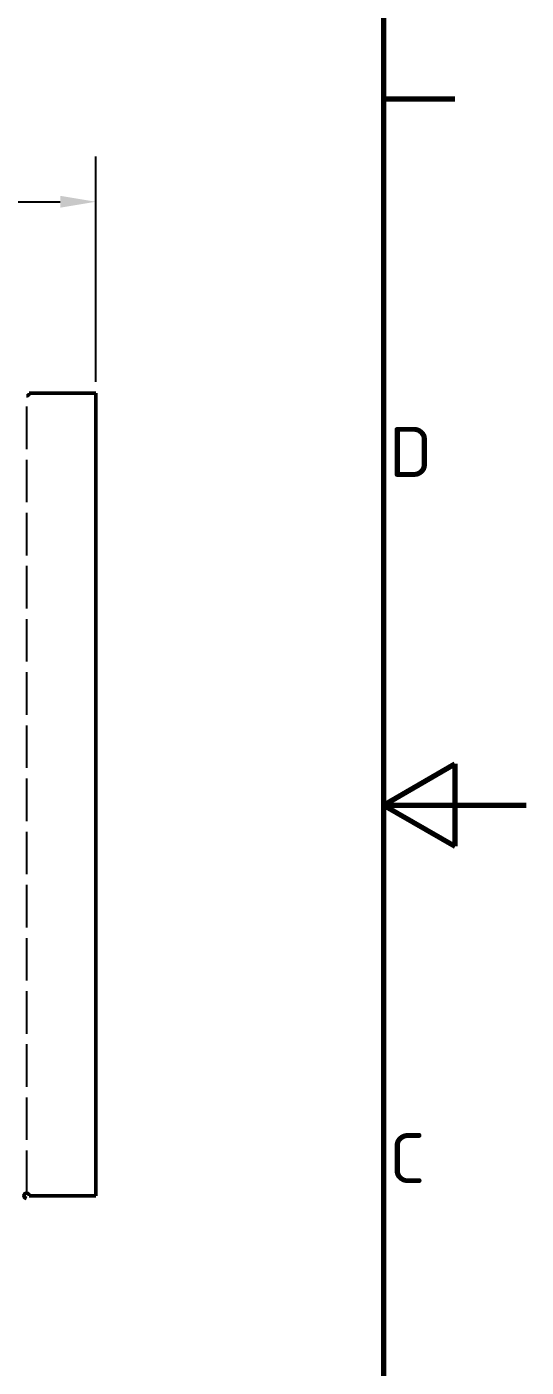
# Model space of a CAD drawing. Header units: millimetres. Extents: x -20 to 3500, y -209 to 1208.
# Drawn here: x 1559.9 to 1700, y 436.4 to 812.2 of the extents above; entities that cross this region are included whole.
import ezdxf

# ---------------------------------------------------------------- set-up
doc = ezdxf.new("R2010")
doc.units = ezdxf.units.MM
doc.header["$LTSCALE"] = 4
doc.linetypes.add('DASHED', pattern=[0.2067, 0.1654, -0.0413])
for name, color, linetype, lineweight in [('Bemaßung (ISO)', 7, 'Continuous', 25), ('Rahmen (ISO)', 7, 'Continuous', 70), ('Sichtbar (ISO)', 7, 'Continuous', 50), ('Symbol (ISO)', 7, 'Continuous', 25)]:
    doc.layers.add(name, color=color, linetype=linetype, lineweight=lineweight)
doc.layers.add('Biegelinie nach unten(DIN)', color=7, linetype='DASHED', lineweight=25, true_color=0x8000ff)
doc.styles.add('Notiztext (DIN)', font='isocpeur.ttf')
doc.dimstyles.new('Standard (DIN)', dxfattribs={"dimscale": 4, "dimtxt": 3.5, "dimasz": 2.5, "dimexe": 3.175, "dimexo": 0.8, "dimgap": 0.8, "dimtad": 1, "dimrnd": 1e-08, "dimzin": 0, "dimtxsty": 'Notiztext (DIN)', "dimcen": 0.09, "dimdle": 10, "dimclrd": 256, "dimclre": 256, "dimclrt": 256, "dimadec": 0, "dimazin": 0, "dimtfac": 1, "dimtmove": 0, "dimatfit": 3, "dimfxl": 1, "dimtolj": 1, "dimtzin": 0, "dimlwd": -1, "dimlwe": -1, "dimarcsym": 0})

# ---------------------------------------------------------------- blocks, each defined once
blk = doc.blocks.new('Ränder BFE_Rahmen')
at = {"layer": 'Rahmen (ISO)'}
for p, q in [((415, 292), (415, 5)), ((415, 198), (420, 198)), ((415, 148.5), (420, 151.387)), ((420, 151.387), (420, 145.613)), ((415, 148.5), (425, 148.5)), ((415, 148.5), (420, 145.613))]:
    blk.add_line(p, q, dxfattribs=at)
at = {"layer": 'Symbol (ISO)', "char_height": 3.5, "attachment_point": 4, "style": 'Notiztext (DIN)'}
for s, insert in [('D', (415.4, 173.25)), ('C', (415.4, 123.75))]:
    blk.add_mtext(s, dxfattribs=dict(at, insert=insert))
blk = doc.blocks.new('*D24')
at = {"layer": 'Bemaßung (ISO)', "transparency": 16777216}
for p, q in [((1317.05, 712.64), (1317.05, 775.84)), ((1579.3, 712.64), (1579.3, 775.84)), ((1327.05, 763.14), (1569.3, 763.14))]:
    blk.add_line(p, q, dxfattribs=at)
for points in [[(1327.05, 764.8), (1327.05, 761.47), (1317.05, 763.14)], [(1569.3, 764.8), (1569.3, 761.47), (1579.3, 763.14)]]:
    blk.add_solid(points, dxfattribs=at)
at = {"layer": 'Defpoints', "color": 0, "transparency": 16777216}
for p in [(1579.3, 763.14), (1317.05, 709.44), (1579.3, 709.44)]:
    blk.add_point(p, dxfattribs=at)
at = {"layer": 'Bemaßung (ISO)', "transparency": 16777216, "insert": (1421.92, 774.74), "char_height": 14, "attachment_point": 4, "style": 'Notiztext (DIN)'}
blk.add_mtext('\\A1;524,50', dxfattribs=at)

msp = doc.modelspace()

# ---------------------------------------------------------------- linework, layer by layer
at = {"layer": 'Biegelinie nach unten(DIN)', "ltscale": 18.022655}
msp.add_line((1559.9865, 485.1843), (1559.9865, 708.7013), dxfattribs=at)
at = {"layer": 'Sichtbar (ISO)'}
for p, q in [((1579.299, 709.4428), (1560.624, 709.4428)), ((1579.299, 709.4428), (1579.299, 484.4428)), ((1579.299, 484.4428), (1560.624, 484.4428))]:
    msp.add_line(p, q, dxfattribs=at)
for centre, start, end in [((1559.874, 709.4428), 270, 0), ((1559.874, 484.4428), 0, 270)]:
    msp.add_arc(centre, 0.75, start, end, dxfattribs=at)

# ---------------------------------------------------------------- block references
at = {"xscale": 4, "yscale": 4, "zscale": 4}
msp.add_blockref('Ränder BFE_Rahmen', (0, 0), dxfattribs=at)

# ---------------------------------------------------------------- dimensions: what is measured, and where the dimension line sits
at = {"layer": 'Bemaßung (ISO)'}
dim = msp.add_linear_dim(base=(1579.299, 763.1355), p1=(1317.049, 709.4428), p2=(1579.299, 709.4428), dimstyle='Standard (DIN)', override={"dimgap": 0.8, "dimdec": 2, "dimlfac": 2, "dimtol": 0, "dimlim": 0, "dimtp": 0, "dimtm": 0, "dimtdec": 2, "dimtofl": 0, "dimatfit": 1}, dxfattribs=at)
dim.commit()
dim.dimension.update_dxf_attribs({"geometry": '*D24', "text_midpoint": (1448.174, 763.1355), "dimtype": 160})

doc.saveas('drawing.dxf')
